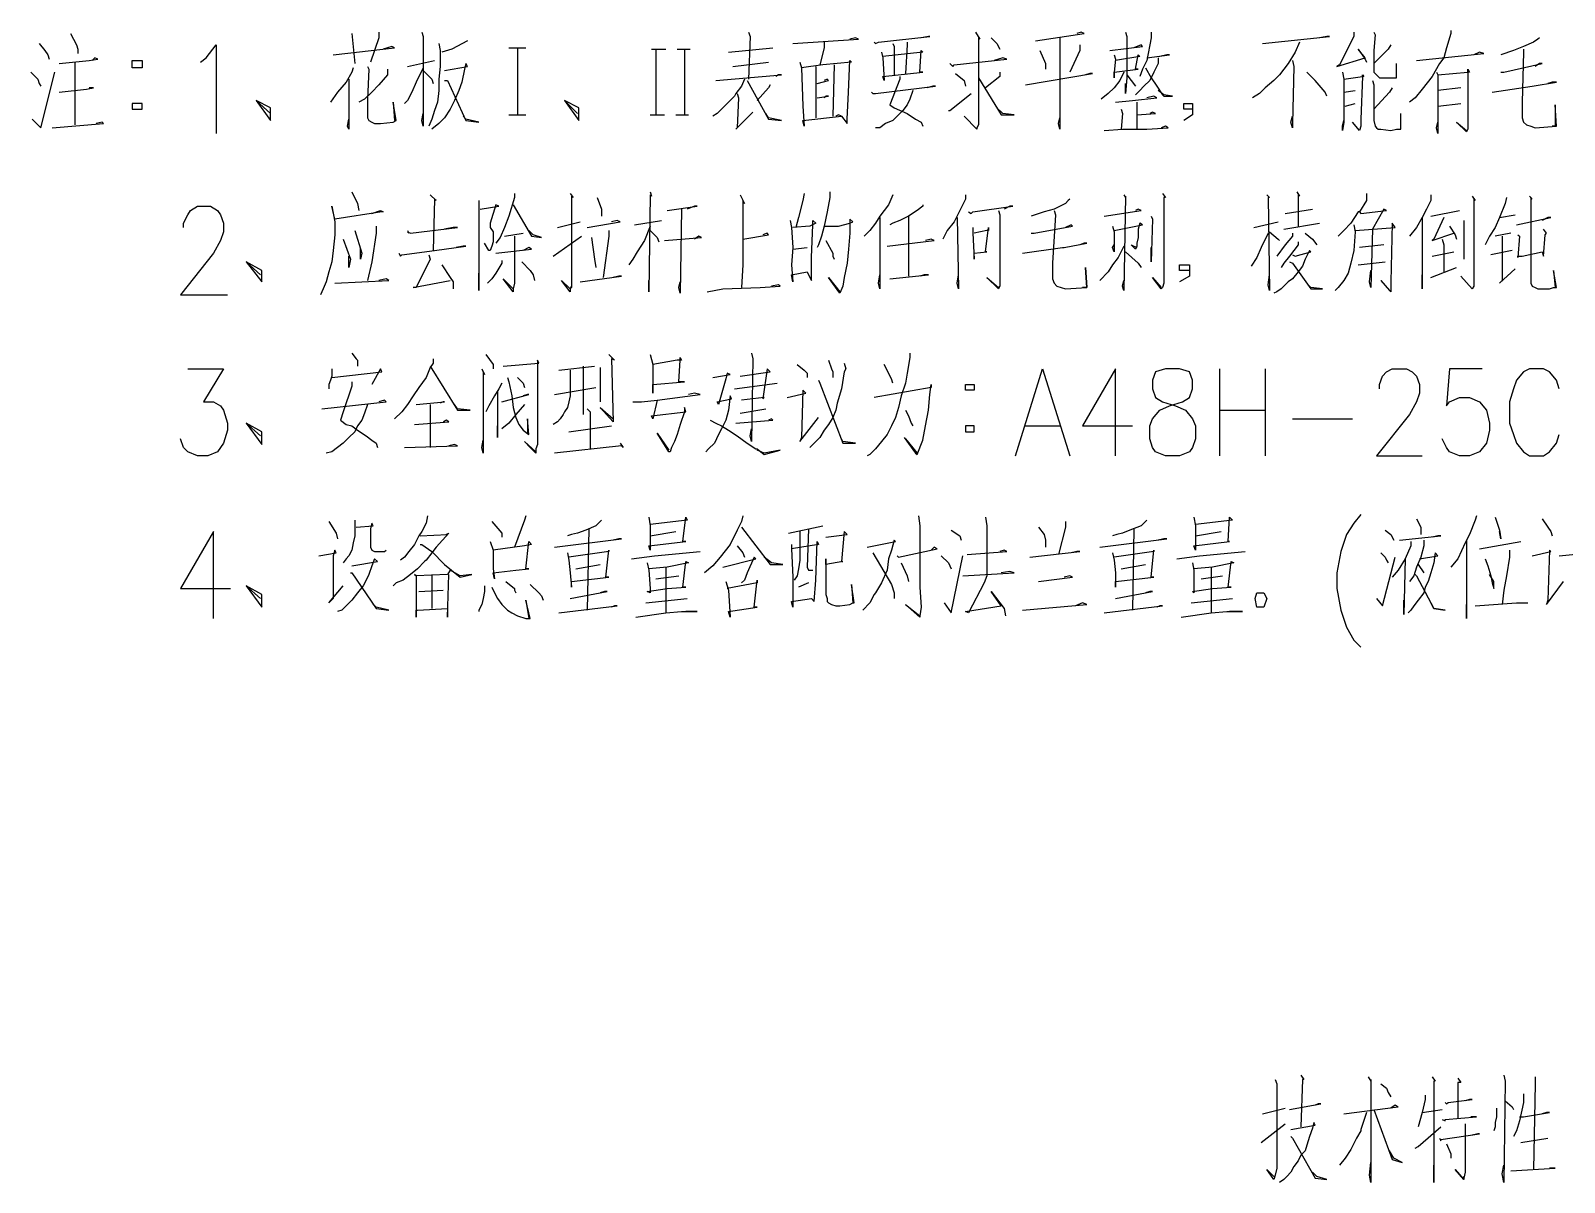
# Model space of a CAD drawing. Header units: millimetres. Extents: x -830 to 4759, y -3917 to 4295.
# Drawn here: x 2997 to 3697, y 2122 to 2647 of the extents above; entities that cross this region are included whole.
import ezdxf

# ---------------------------------------------------------------- set-up
doc = ezdxf.new("R2010")
doc.units = ezdxf.units.MM
doc.layers.add('1', color=7, linetype='Continuous')

msp = doc.modelspace()

# ---------------------------------------------------------------- linework, layer by layer
at = {"layer": '1', "color": 0, "lineweight": 25}
for points in [[(3155.87, 2646.82), (3155.87, 2644.22), (3151.96, 2633.14)], [(3175.42, 2646.82), (3176.07, 2644.87), (3176.07, 2603.82), (3175.42, 2606.43), (3176.07, 2609.68)], [(3324.63, 2646.82), (3325.28, 2644.87), (3324.63, 2625.32)], [(3428.24, 2646.82), (3430.19, 2643.57), (3429.54, 2644.22), (3429.54, 2609.68), (3429.54, 2607.08), (3429.54, 2604.47), (3428.89, 2603.17), (3428.89, 2602.52), (3423.02, 2608.38)], [(3455.6, 2642.91), (3477.76, 2646.17), (3476.45, 2646.82), (3474.5, 2646.17)], [(3496.65, 2646.82), (3497.31, 2644.87), (3497.31, 2625.97), (3496.65, 2618.81), (3496.65, 2620.76), (3496.65, 2623.37)], [(3508.38, 2646.82), (3508.38, 2644.22), (3506.43, 2633.79), (3504.47, 2629.88), (3503.17, 2626.62)], [(3600.91, 2646.82), (3600.91, 2644.87), (3594.39, 2631.84), (3593.09, 2631.19), (3606.12, 2635.1), (3602.86, 2639.01), (3606.12, 2634.44), (3606.77, 2633.14)], [(3610.03, 2646.82), (3610.68, 2645.52), (3610.03, 2638.35), (3610.03, 2631.84), (3610.03, 2628.58), (3611.34, 2627.28), (3612.64, 2625.97), (3615.25, 2625.97), (3620.46, 2625.97), (3620.46, 2632.49)], [(3645.22, 2647.48), (3645.22, 2646.17), (3643.26, 2639.66), (3641.96, 2635.1), (3640.01, 2632.49), (3636.75, 2626.62), (3632.19, 2620.76), (3628.93, 2616.85), (3626.32, 2614.9)], [(3000.79, 2641.61), (3003.39, 2638.35), (3004.7, 2636.4), (3005.35, 2634.44)], [(3015.12, 2646.17), (3016.42, 2643.57), (3017.73, 2640.96), (3018.38, 2639.01), (3018.38, 2637.05)], [(3074.42, 2633.14), (3077.02, 2635.1), (3081.58, 2640.96), (3081.58, 2600.56)], [(3135.02, 2636.4), (3163.03, 2639.66), (3161.73, 2640.31), (3157.82, 2639.01)], [(3143.49, 2646.17), (3144.79, 2632.49)], [(3183.23, 2641.61), (3183.89, 2638.35), (3183.89, 2631.19), (3183.23, 2625.32), (3183.23, 2620.11), (3182.58, 2614.9), (3181.28, 2610.99), (3179.98, 2607.08), (3178.67, 2603.82)], [(3196.27, 2642.91), (3189.1, 2639.01), (3184.54, 2637.7)], [(3215.16, 2639.66), (3222.98, 2639.66)], [(3219.07, 2639.66), (3219.07, 2609.03)], [(3315.51, 2637.7), (3335.71, 2639.66)], [(3344.83, 2641.61), (3374.8, 2643.57), (3373.5, 2644.22), (3370.9, 2643.57)], [(3359.17, 2642.26), (3359.17, 2639.66), (3357.21, 2631.84)], [(3381.97, 2642.26), (3382.62, 2641.61), (3383.93, 2642.26), (3407.38, 2644.87), (3406.73, 2644.87), (3403.48, 2644.22)], [(3390.44, 2641.61), (3391.09, 2640.31), (3391.09, 2627.28)], [(3396.96, 2642.26), (3396.96, 2640.96), (3396.31, 2627.93)], [(3435.4, 2644.22), (3438.01, 2641.61), (3439.31, 2639.01)], [(3466.68, 2644.22), (3466.68, 2608.38), (3466.68, 2602.52), (3466.03, 2605.12), (3466.68, 2607.73)], [(3475.8, 2640.96), (3475.8, 2638.35), (3471.24, 2628.58)], [(3489.49, 2638.35), (3504.47, 2640.31), (3503.82, 2640.96), (3500.56, 2639.66)], [(3576.15, 2642.26), (3574.19, 2637.7), (3570.94, 2632.49), (3567.03, 2627.28), (3564.42, 2624.67), (3560.51, 2621.41), (3557.9, 2618.81), (3554.65, 2616.85)], [(3559.21, 2641.61), (3589.83, 2644.87), (3588.53, 2644.87), (3585.27, 2644.22)], [(3617.85, 2640.96), (3616.55, 2639.01), (3610.03, 2632.49)], [(3685.62, 2644.22), (3684.97, 2643.57), (3683.01, 2642.26), (3678.45, 2640.31), (3673.89, 2638.35), (3668.02, 2636.4)], [(3009.91, 2632.49), (3023.59, 2633.79), (3027.5, 2634.44), (3026.2, 2635.1), (3024.9, 2633.79)], [(3017.08, 2633.14), (3017.08, 2604.47)], [(3047.7, 2633.79), (3047.7, 2630.53), (3043.14, 2630.53), (3043.14, 2633.79), (3047.7, 2633.79)], [(3168.9, 2631.19), (3181.28, 2633.79)], [(3280.32, 2639.01), (3286.84, 2639.01)], [(3282.28, 2639.01), (3282.28, 2609.03)], [(3292.05, 2639.01), (3297.92, 2639.01)], [(3295.31, 2639.01), (3295.31, 2609.03)], [(3317.46, 2631.19), (3333.75, 2633.14)], [(3348.09, 2633.14), (3348.74, 2630.53), (3349.39, 2612.94), (3350.04, 2603.82), (3349.39, 2606.43), (3366.99, 2608.38), (3365.68, 2609.03), (3364.38, 2608.38)], [(3366.99, 2608.38), (3369.59, 2605.12), (3369.59, 2607.08), (3370.24, 2619.46), (3370.9, 2633.79), (3371.55, 2633.14), (3358.51, 2631.84), (3348.74, 2630.53)], [(3385.23, 2637.7), (3385.88, 2635.1), (3386.53, 2624.67), (3385.88, 2626.62), (3404.13, 2628.58), (3402.82, 2628.58), (3403.48, 2638.35), (3404.13, 2637.7), (3385.88, 2635.75)], [(3416.51, 2632.49), (3417.81, 2631.19), (3418.46, 2631.84), (3442.57, 2634.44), (3440.62, 2635.1), (3436.71, 2633.79)], [(3457.56, 2638.35), (3460.16, 2632.49), (3460.16, 2629.88)], [(3491.44, 2636.4), (3492.09, 2634.44), (3491.44, 2628.58), (3491.44, 2625.97), (3491.44, 2628.58), (3502.52, 2629.88), (3501.22, 2629.88), (3502.52, 2636.4), (3503.17, 2635.75), (3492.09, 2633.79)], [(3511.64, 2635.1), (3511.64, 2632.49), (3509.69, 2628.58), (3507.73, 2624.67), (3505.12, 2622.06), (3503.17, 2620.11), (3501.22, 2618.15)], [(3506.43, 2635.1), (3516.85, 2636.4), (3515.55, 2636.4), (3512.29, 2635.75)], [(3572.89, 2633.79), (3573.54, 2631.19), (3572.89, 2605.12), (3572.89, 2603.17), (3572.24, 2605.77), (3572.89, 2608.38)], [(3629.58, 2633.79), (3660.21, 2637.05), (3658.25, 2637.7)], [(3658.25, 2637.7), (3655.64, 2636.4)], [(3678.45, 2639.01), (3678.45, 2637.7), (3677.8, 2614.9), (3677.8, 2610.99), (3677.8, 2607.73), (3678.45, 2605.77), (3679.75, 2604.47), (3681.71, 2603.82), (3683.66, 2603.17), (3693.44, 2603.82), (3692.79, 2613.59), (3692.79, 2603.82), (3691.48, 2603.82)], [(2996.88, 2628.58), (2998.18, 2627.28), (3000.13, 2625.32), (3000.79, 2623.37), (3001.44, 2622.06)], [(2997.53, 2607.08), (3001.44, 2603.17), (3007.95, 2628.58)], [(3144.14, 2630.53), (3143.49, 2628.58), (3140.88, 2624.02), (3136.97, 2619.46), (3133.71, 2614.9)], [(3159.78, 2629.88), (3159.78, 2627.28), (3155.87, 2622.72), (3152.61, 2619.46), (3149.35, 2616.2), (3146.74, 2614.9)], [(3150.65, 2631.19), (3151.31, 2629.88), (3150.65, 2616.2), (3150.65, 2610.99), (3150.65, 2607.73), (3151.31, 2606.43), (3152.61, 2605.77), (3153.91, 2605.12), (3156.52, 2605.12), (3162.38, 2605.77), (3163.69, 2606.43), (3162.38, 2614.9), (3163.03, 2606.43)], [(3176.07, 2630.53), (3172.81, 2624.02), (3170.85, 2619.46), (3168.9, 2615.55), (3167.6, 2614.24)], [(3176.07, 2629.23), (3179.98, 2625.32), (3180.63, 2623.37)], [(3185.84, 2629.23), (3196.27, 2631.19), (3195.61, 2632.49), (3194.96, 2629.88), (3193.66, 2624.02), (3192.36, 2620.11), (3190.4, 2615.55), (3188.45, 2611.64), (3185.84, 2607.73), (3183.23, 2605.12), (3179.98, 2602.52)], [(3309.64, 2624.67), (3339.62, 2627.28), (3338.32, 2627.28), (3337.01, 2626.62)], [(3355.26, 2631.19), (3355.26, 2607.73)], [(3363.73, 2631.84), (3363.08, 2608.38)], [(3393.7, 2626.62), (3393.7, 2625.32), (3389.14, 2613.59), (3391.09, 2612.29), (3396.96, 2609.68), (3400.87, 2607.08), (3403.48, 2605.77), (3404.13, 2603.82)], [(3419.11, 2627.93), (3423.02, 2624.67), (3423.67, 2622.06)], [(3429.54, 2625.97), (3439.96, 2609.03), (3445.83, 2609.03), (3440.62, 2609.68), (3438.01, 2612.29)], [(3439.31, 2628.58), (3439.31, 2626.62), (3432.8, 2621.41)], [(3451.04, 2622.72), (3481.67, 2627.93), (3480.36, 2627.93), (3478.41, 2627.28)], [(3496, 2628.58), (3494.05, 2624.67), (3491.44, 2621.41), (3488.83, 2618.81), (3485.58, 2616.2)], [(3497.31, 2627.28), (3501.22, 2622.06)], [(3505.78, 2630.53), (3508.38, 2625.97), (3510.99, 2622.06), (3513.6, 2618.15), (3514.25, 2617.5), (3518.16, 2617.5), (3514.25, 2618.15), (3511.64, 2620.11)], [(3588.53, 2617.5), (3587.88, 2619.46), (3583.32, 2624.67), (3579.41, 2628.58)], [(3595.7, 2628.58), (3596.35, 2625.32), (3596.35, 2605.77), (3595.7, 2601.86), (3595.7, 2603.82), (3596.35, 2606.43)], [(3596.35, 2625.32), (3604.82, 2626.62), (3604.82, 2627.28), (3605.47, 2626.62), (3604.82, 2626.62), (3604.17, 2607.08), (3604.17, 2603.82), (3603.52, 2601.86), (3600.26, 2605.77)], [(3638.7, 2628.58), (3639.35, 2627.28), (3639.35, 2603.17), (3639.35, 2600.56), (3638.7, 2603.17), (3639.35, 2605.77)], [(3639.35, 2627.28), (3653.04, 2628.58), (3653.04, 2629.88), (3653.69, 2628.58), (3653.04, 2628.58), (3653.04, 2602.52), (3652.39, 2601.21), (3647.83, 2605.77), (3652.39, 2601.86)], [(3668.02, 2628.58), (3669.33, 2628.58), (3686.92, 2632.49), (3685.62, 2632.49), (3683.66, 2631.19)], [(3009.91, 2619.46), (3022.29, 2620.76), (3025.55, 2621.41), (3024.9, 2621.41), (3023.59, 2621.41)], [(3142.18, 2625.32), (3142.18, 2607.08), (3142.18, 2602.52), (3141.53, 2603.82), (3142.18, 2607.08)], [(3185.84, 2624.67), (3187.14, 2624.67), (3195.61, 2606.43), (3201.48, 2605.77), (3195.61, 2607.08), (3194.31, 2608.38)], [(3322.68, 2625.32), (3321.37, 2622.06), (3318.77, 2618.81), (3318.12, 2617.5), (3316.81, 2616.2), (3314.86, 2614.24), (3312.25, 2611.64), (3310.3, 2609.68), (3308.34, 2608.38)], [(3319.42, 2618.81), (3320.07, 2616.85), (3319.42, 2603.17), (3318.77, 2602.52), (3326.59, 2610.33)], [(3323.98, 2624.67), (3333.75, 2607.08), (3339.62, 2606.43), (3333.75, 2607.73), (3332.45, 2609.68)], [(3334.41, 2622.72), (3333.75, 2621.41), (3328.54, 2615.55)], [(3355.91, 2623.37), (3361.12, 2624.67), (3360.47, 2625.32), (3359.17, 2624.67)], [(3380.67, 2619.46), (3381.32, 2618.81), (3382.62, 2618.81), (3409.99, 2622.06), (3408.69, 2622.06), (3406.08, 2621.41)], [(3399.57, 2620.11), (3398.26, 2616.2), (3396.96, 2613.59), (3395, 2610.99), (3393.05, 2609.03), (3390.44, 2606.43), (3387.19, 2605.12), (3384.58, 2603.17), (3382.62, 2603.17)], [(3415.86, 2610.99), (3416.51, 2610.99), (3426.28, 2618.81)], [(3596.35, 2619.46), (3601.56, 2620.11)], [(3609.38, 2624.67), (3610.03, 2622.72), (3610.03, 2611.64), (3610.03, 2606.43), (3610.68, 2603.82), (3611.34, 2603.17), (3611.99, 2602.52), (3613.29, 2602.52), (3617.85, 2601.86), (3620.46, 2602.52), (3622.41, 2602.52), (3622.41, 2609.68)], [(3618.5, 2621.41), (3617.2, 2619.46), (3610.03, 2611.64)], [(3649.78, 2621.41), (3639.35, 2620.11)], [(3664.12, 2619.46), (3682.36, 2622.06), (3693.44, 2624.02), (3691.48, 2624.02), (3689.53, 2623.37)], [(3043.14, 2614.24), (3043.14, 2611.64), (3047.7, 2611.64), (3047.7, 2614.24), (3043.14, 2614.24)], [(3106.35, 2609.68), (3099.83, 2615.55), (3106.35, 2606.43), (3106.35, 2612.29), (3099.83, 2615.55)], [(3246.44, 2609.68), (3240.58, 2615.55), (3247.09, 2606.43), (3247.09, 2612.29), (3240.58, 2615.55)], [(3355.91, 2616.85), (3361.12, 2617.5), (3359.82, 2617.5), (3359.17, 2616.85)], [(3492.09, 2614.9), (3499.91, 2615.55), (3510.99, 2616.85), (3509.69, 2617.5), (3506.43, 2616.85)], [(3494.7, 2611.64), (3495.35, 2609.68), (3494.7, 2602.52)], [(3501.87, 2614.9), (3501.87, 2602.52)], [(3527.28, 2611.64), (3523.37, 2611.64), (3523.37, 2614.24), (3527.28, 2614.24), (3527.28, 2609.03), (3523.37, 2606.43)], [(3597, 2612.94), (3601.56, 2614.24)], [(3639.35, 2612.94), (3649.78, 2614.24)], [(3006.65, 2603.17), (3030.11, 2605.12), (3029.46, 2605.77), (3026.85, 2605.12)], [(3215.16, 2609.03), (3222.98, 2609.03)], [(3279.67, 2609.03), (3286.19, 2609.03)], [(3291.4, 2609.03), (3297.26, 2609.03)], [(3501.87, 2609.03), (3510.34, 2609.68), (3509.03, 2610.33), (3507.73, 2609.68)], [(3486.88, 2601.86), (3495.35, 2602.52), (3506.43, 2602.52), (3516.2, 2603.17), (3514.9, 2603.82), (3512.94, 2603.17)], [(3143.49, 2573.85), (3146.09, 2568.63), (3146.74, 2565.37)], [(3179.32, 2572.54), (3181.93, 2569.94), (3181.28, 2570.59), (3180.63, 2547.13)], [(3201.48, 2569.94), (3201.48, 2566.03), (3201.48, 2528.88), (3201.48, 2532.14), (3201.48, 2536.7)], [(3217.77, 2573.19), (3217.77, 2571.24), (3215.16, 2562.77), (3213.21, 2557.56), (3211.25, 2552.99), (3209.3, 2550.39)], [(3243.18, 2573.19), (3244.48, 2571.24), (3243.83, 2571.89), (3243.83, 2536.05), (3243.83, 2532.79), (3243.83, 2530.19), (3243.18, 2529.54), (3243.18, 2528.23), (3239.27, 2533.45), (3243.18, 2529.54), (3243.83, 2530.84)], [(3255.56, 2571.24), (3257.52, 2566.03), (3257.52, 2562.77)], [(3279.67, 2573.85), (3280.32, 2571.89), (3279.67, 2572.54), (3279.02, 2528.23), (3279.02, 2530.19), (3279.02, 2533.45)], [(3320.72, 2572.54), (3322.68, 2568.63), (3322.03, 2569.94), (3322.03, 2562.12), (3322.03, 2540.61), (3321.37, 2530.19)], [(3350.04, 2573.19), (3349.39, 2569.94), (3347.44, 2562.12), (3346.13, 2557.56)], [(3361.77, 2573.85), (3361.77, 2571.24), (3360.47, 2564.72), (3359.17, 2558.21), (3357.86, 2553.65), (3356.56, 2549.74), (3355.91, 2548.43)], [(3390.44, 2572.54), (3389.14, 2569.28), (3388.49, 2567.98), (3384.58, 2562.77), (3382.62, 2559.51), (3380.02, 2556.25), (3377.41, 2553.65)], [(3423.67, 2572.54), (3423.67, 2570.59), (3421.07, 2565.37), (3418.46, 2560.16), (3415.2, 2556.25), (3413.25, 2552.34)], [(3471.24, 2570.59), (3470.59, 2569.94), (3469.29, 2568.63), (3464.07, 2566.03), (3459.51, 2564.72), (3453.65, 2562.77)], [(3496, 2572.54), (3496.65, 2571.24), (3496.65, 2571.89), (3496, 2528.88), (3495.35, 2530.84), (3496, 2533.45)], [(3513.6, 2573.19), (3514.9, 2571.24), (3514.25, 2571.24), (3514.25, 2532.14), (3513.6, 2530.19), (3512.94, 2529.54), (3509.03, 2534.75), (3512.94, 2530.19)], [(3561.16, 2572.54), (3562.47, 2571.24), (3561.81, 2571.24), (3562.47, 2528.88), (3561.81, 2531.49), (3562.47, 2536.05)], [(3574.85, 2573.85), (3576.15, 2571.89), (3575.5, 2572.54), (3575.5, 2558.21)], [(3606.77, 2573.19), (3606.77, 2569.94), (3603.52, 2564.72), (3602.86, 2564.72), (3599.61, 2559.51), (3596.35, 2556.25), (3593.74, 2553.65)], [(3636.1, 2572.54), (3636.1, 2569.94), (3634.14, 2566.03), (3632.19, 2562.12), (3629.58, 2557.56), (3626.32, 2553.65)], [(3654.99, 2571.89), (3656.3, 2569.94), (3655.64, 2570.59), (3655.64, 2534.75), (3655.64, 2530.84), (3654.99, 2529.54), (3649.78, 2535.4)], [(3670.63, 2571.24), (3669.98, 2568.63), (3667.37, 2562.12), (3665.42, 2557.56), (3662.81, 2553.65), (3660.86, 2549.74)], [(3681.06, 2571.89), (3682.36, 2570.59), (3681.71, 2571.24), (3681.71, 2536.05), (3681.71, 2534.1), (3681.71, 2532.14), (3682.36, 2530.84), (3683.66, 2530.19), (3684.97, 2529.54), (3690.18, 2529.54), (3692.13, 2530.19), (3693.44, 2530.19), (3692.13, 2538.01), (3692.79, 2530.19)], [(3066.6, 2557.56), (3066.6, 2559.51), (3068.55, 2563.42), (3069.86, 2565.37), (3073.11, 2567.33), (3078.98, 2567.33), (3082.24, 2565.37), (3083.54, 2563.42), (3084.84, 2559.51), (3084.84, 2555.6), (3083.54, 2551.69), (3080.28, 2545.83), (3065.29, 2526.93), (3086.8, 2526.93)], [(3152.61, 2564.07), (3156.52, 2565.37), (3157.82, 2564.72), (3157.17, 2564.72), (3135.67, 2561.46), (3134.36, 2567.33), (3135.67, 2560.16), (3135.67, 2554.3), (3135.02, 2547.13), (3134.36, 2541.92), (3133.06, 2537.36), (3131.76, 2532.79), (3130.45, 2529.54), (3129.15, 2526.93)], [(3202.13, 2566.03), (3210.6, 2567.33), (3209.3, 2567.98), (3206.69, 2559.51), (3206.69, 2558.21), (3206.69, 2557.56), (3208, 2555.6), (3208, 2553.65), (3208, 2551.04), (3207.34, 2549.08), (3206.69, 2547.13), (3206.04, 2547.13), (3204.09, 2550.39)], [(3217.12, 2567.98), (3225.59, 2553.65), (3230.15, 2552.99), (3226.24, 2554.3), (3224.29, 2556.25)], [(3287.49, 2565.37), (3301.17, 2567.33), (3299.87, 2567.33), (3296.61, 2566.03)], [(3294.01, 2566.03), (3293.35, 2527.58), (3292.7, 2530.19), (3293.35, 2532.79)], [(3404.13, 2567.98), (3404.13, 2567.33), (3401.52, 2565.37), (3397.61, 2562.77), (3393.7, 2560.81), (3390.44, 2559.51), (3389.14, 2558.86)], [(3397.61, 2562.77), (3397.61, 2535.4)], [(3424.98, 2564.72), (3426.28, 2564.07), (3426.93, 2564.72), (3445.18, 2567.33), (3443.87, 2567.33), (3441.27, 2566.03)], [(3438.66, 2565.37), (3439.31, 2563.42), (3439.31, 2543.87), (3439.31, 2538.01), (3439.31, 2533.45), (3439.31, 2530.84), (3438.66, 2529.54), (3433.45, 2534.75), (3438.66, 2530.19), (3439.31, 2530.84)], [(3464.07, 2565.37), (3464.73, 2563.42), (3463.42, 2541.27), (3463.42, 2537.36), (3463.42, 2534.1), (3464.07, 2532.14), (3465.38, 2530.84), (3467.33, 2530.19), (3469.29, 2529.54), (3479.06, 2530.19), (3478.41, 2539.31), (3479.06, 2530.19), (3477.11, 2530.19)], [(3486.88, 2562.77), (3503.82, 2565.37), (3502.52, 2566.03), (3501.22, 2565.37)], [(3508.38, 2562.77), (3509.03, 2561.46), (3508.38, 2541.92), (3508.38, 2544.52), (3508.38, 2548.43)], [(3569.63, 2564.07), (3582.01, 2566.03)], [(3603.52, 2564.72), (3604.17, 2564.07), (3615.9, 2565.37), (3614.59, 2566.03), (3609.38, 2556.9), (3608.73, 2530.19), (3608.08, 2532.79), (3608.73, 2538.01)], [(3636.1, 2562.77), (3649.13, 2565.37)], [(3667.37, 2562.12), (3674.54, 2563.42)], [(3144.79, 2556.25), (3148.05, 2545.83), (3147.4, 2543.22), (3147.4, 2548.43)], [(3154.56, 2558.21), (3154.56, 2554.95), (3152.61, 2541.92), (3150.65, 2533.45)], [(3168.9, 2556.25), (3169.55, 2554.95), (3168.9, 2555.6), (3170.2, 2554.95), (3191.71, 2557.56), (3189.75, 2557.56), (3185.84, 2556.9)], [(3237.32, 2557.56), (3247.74, 2560.16)], [(3251, 2557.56), (3265.99, 2560.16), (3264.68, 2560.81), (3262.08, 2560.16)], [(3260.77, 2556.25), (3260.77, 2553.65), (3258.17, 2534.75)], [(3279.67, 2558.21), (3277.06, 2551.69), (3273.81, 2546.48), (3271.85, 2543.22), (3269.9, 2540.61)], [(3272.5, 2558.86), (3284.88, 2560.81)], [(3279.67, 2556.25), (3282.93, 2552.99), (3283.58, 2551.04)], [(3343.53, 2560.81), (3344.18, 2557.56), (3344.83, 2548.43), (3344.18, 2540.61), (3344.83, 2532.79), (3344.18, 2536.05), (3351.35, 2537.36), (3352.65, 2534.75), (3353.3, 2533.45), (3353.3, 2543.87), (3353.95, 2558.86), (3353.95, 2560.81), (3355.26, 2559.51), (3352.65, 2558.21), (3344.83, 2557.56)], [(3359.17, 2558.21), (3365.68, 2558.21), (3370.9, 2559.51), (3372.2, 2560.16), (3370.9, 2561.46), (3370.9, 2554.95), (3370.24, 2547.78), (3369.59, 2541.27), (3368.29, 2534.75), (3367.64, 2530.84), (3366.33, 2527.58), (3361.12, 2534.75), (3366.33, 2528.23)], [(3384.58, 2562.12), (3384.58, 2529.54), (3383.93, 2532.14), (3384.58, 2536.05)], [(3419.77, 2562.12), (3420.42, 2529.54), (3419.77, 2532.14), (3420.42, 2536.05)], [(3426.93, 2557.56), (3426.93, 2554.95), (3427.58, 2543.22), (3427.58, 2545.83), (3433.45, 2546.48), (3432.8, 2546.48), (3434.1, 2557.56), (3434.1, 2556.25), (3433.45, 2556.25), (3427.58, 2554.95)], [(3453.65, 2554.95), (3454.95, 2554.95), (3472.54, 2558.21), (3471.89, 2558.86), (3469.29, 2557.56)], [(3490.79, 2558.21), (3491.44, 2555.6), (3491.44, 2546.48), (3490.79, 2548.43), (3491.44, 2549.74)], [(3491.44, 2556.25), (3504.47, 2558.86), (3503.17, 2559.51), (3502.52, 2556.9), (3502.52, 2552.99), (3501.87, 2550.39), (3501.87, 2549.08), (3501.22, 2547.78), (3499.26, 2549.74), (3501.87, 2548.43)], [(3555.3, 2557.56), (3566.38, 2560.16)], [(3562.47, 2555.6), (3566.38, 2552.34), (3567.03, 2551.69)], [(3568.98, 2556.9), (3585.27, 2559.51)], [(3600.91, 2558.86), (3601.56, 2555.6), (3600.91, 2547.13), (3599.61, 2541.27), (3598.3, 2536.7), (3596.35, 2533.45), (3593.74, 2530.19), (3592.44, 2528.88)], [(3601.56, 2556.25), (3619.81, 2557.56), (3618.5, 2559.51), (3617.85, 2532.79), (3617.85, 2530.19), (3617.85, 2528.23), (3613.29, 2533.45), (3617.2, 2528.88)], [(3632.19, 2562.12), (3632.19, 2529.54), (3632.19, 2532.14), (3632.19, 2536.05)], [(3641.96, 2562.12), (3637.4, 2552.34), (3636.75, 2551.69), (3646.52, 2554.95)], [(3644.57, 2558.21), (3647.17, 2554.3), (3647.83, 2552.34)], [(3651.08, 2560.81), (3651.08, 2543.22)], [(3675.19, 2558.86), (3690.83, 2562.12), (3689.53, 2562.12), (3686.92, 2560.81)], [(3675.84, 2554.3), (3676.5, 2553.65), (3675.84, 2543.87), (3675.84, 2544.52), (3677.8, 2544.52), (3686.92, 2546.48), (3687.57, 2544.52), (3688.22, 2554.3), (3688.88, 2554.95), (3687.57, 2556.9)], [(3139.58, 2552.34), (3142.84, 2543.22), (3142.18, 2539.31), (3142.18, 2544.52)], [(3164.99, 2545.83), (3165.64, 2544.52), (3166.29, 2545.17), (3181.28, 2547.13), (3195.61, 2549.08), (3194.31, 2549.08), (3191.05, 2548.43)], [(3217.77, 2553.65), (3217.77, 2532.14), (3217.12, 2529.54), (3217.12, 2528.23), (3212.56, 2534.1), (3217.12, 2529.54)], [(3213.21, 2553.65), (3221.68, 2554.95)], [(3235.36, 2544.52), (3248.39, 2553.65)], [(3252.96, 2552.99), (3254.26, 2543.22), (3254.91, 2539.31)], [(3286.19, 2551.69), (3303.13, 2552.99), (3301.83, 2553.65), (3299.87, 2552.34)], [(3322.03, 2552.34), (3333.75, 2554.3), (3333.1, 2554.95), (3331.15, 2554.3)], [(3359.82, 2551.69), (3363.08, 2545.83), (3363.08, 2544.52), (3363.73, 2543.22)], [(3387.84, 2549.08), (3409.34, 2551.69), (3408.04, 2552.34), (3405.43, 2551.69)], [(3449.74, 2545.83), (3467.98, 2548.43), (3468.64, 2548.43), (3479.06, 2550.39), (3477.76, 2550.39), (3475.8, 2549.74)], [(3496, 2549.08), (3493.4, 2543.87), (3490.79, 2540.61), (3488.83, 2537.36), (3484.93, 2533.45)], [(3561.81, 2554.95), (3558.56, 2548.43), (3556.6, 2543.87), (3553.99, 2539.96)], [(3572.89, 2554.95), (3572.89, 2553.65), (3569.63, 2549.74), (3565.72, 2544.52)], [(3575.5, 2551.04), (3575.5, 2549.74), (3571.59, 2544.52), (3568.98, 2541.27), (3567.68, 2539.31)], [(3578.76, 2554.95), (3582.01, 2552.34), (3583.97, 2549.74)], [(3614.59, 2549.74), (3603.52, 2548.43)], [(3641.31, 2552.34), (3641.96, 2549.74), (3641.96, 2537.36)], [(3672.59, 2554.95), (3665.42, 2553.65)], [(3668.68, 2553.65), (3668.68, 2533.45), (3667.37, 2532.14), (3674.54, 2538.66)], [(3101.78, 2536.05), (3095.27, 2541.92), (3102.44, 2532.79), (3102.44, 2538.01), (3095.27, 2541.92)], [(3178.67, 2545.17), (3179.32, 2543.22), (3172.81, 2530.19), (3171.51, 2530.19), (3188.45, 2533.45)], [(3211.9, 2542.57), (3211.9, 2541.27), (3209.3, 2536.7), (3207.34, 2534.1), (3205.39, 2532.14)], [(3209.3, 2545.83), (3225.59, 2547.78), (3224.29, 2548.43), (3221.68, 2547.13)], [(3221.03, 2541.92), (3224.94, 2538.01), (3226.24, 2536.05), (3226.89, 2533.45)], [(3344.83, 2547.78), (3351.35, 2548.43)], [(3496.65, 2546.48), (3502.52, 2541.27), (3503.82, 2539.31)], [(3572.89, 2545.17), (3574.19, 2544.52), (3581.36, 2546.48), (3580.71, 2547.13), (3578.76, 2543.22), (3577.45, 2539.96), (3575.5, 2537.36), (3572.89, 2534.1), (3570.94, 2532.79), (3568.98, 2530.84), (3567.68, 2529.54), (3565.72, 2528.23), (3564.42, 2527.58)], [(3571.59, 2541.92), (3572.89, 2541.27), (3581.36, 2529.54), (3582.01, 2529.54), (3586.57, 2529.54), (3581.36, 2530.19), (3580.71, 2530.84)], [(3602.86, 2540.61), (3615.25, 2541.92)], [(3636.75, 2544.52), (3646.52, 2546.48)], [(3673.24, 2547.13), (3663.46, 2545.17)], [(3184.54, 2540.61), (3188.45, 2534.75), (3189.75, 2532.79), (3189.75, 2530.84), (3189.75, 2529.54)], [(3247.74, 2532.79), (3266.64, 2535.4), (3265.34, 2535.4), (3262.73, 2534.75)], [(3389.14, 2534.1), (3406.73, 2536.05), (3404.78, 2536.05), (3402.82, 2535.4)], [(3525.98, 2538.01), (3521.41, 2538.01), (3521.41, 2540.61), (3525.98, 2540.61), (3525.98, 2535.4), (3521.41, 2532.79)], [(3636.1, 2534.75), (3647.83, 2539.31)], [(3135.67, 2532.14), (3160.43, 2533.45), (3159.13, 2534.1), (3155.87, 2533.45)], [(3305.74, 2528.23), (3312.9, 2529.54), (3329.84, 2530.19), (3338.97, 2530.84), (3338.32, 2531.49), (3335.06, 2530.84)], [(3143.49, 2500.21), (3145.44, 2497.61), (3146.09, 2496.96), (3146.09, 2495.65), (3146.09, 2494.35)], [(3204.74, 2499.56), (3208, 2495), (3208, 2493.05)], [(3260.77, 2499.56), (3263.38, 2496.96), (3262.08, 2497.61), (3262.73, 2468.94), (3256.87, 2475.45), (3262.73, 2470.24)], [(3279.67, 2499.56), (3280.97, 2495), (3280.97, 2481.97), (3280.97, 2485.88), (3295.31, 2487.18), (3292.7, 2487.18), (3293.35, 2496.96), (3293.35, 2498.26), (3294.01, 2496.96), (3292.05, 2496.96), (3280.97, 2495)], [(3325.93, 2500.21), (3326.59, 2497.61), (3325.93, 2459.82), (3325.28, 2462.42), (3325.93, 2465.68)], [(3398.26, 2500.21), (3398.26, 2498.26), (3396.96, 2491.09), (3396.31, 2486.53), (3394.35, 2480.67), (3393.05, 2475.45), (3391.75, 2470.89), (3389.79, 2466.98), (3387.84, 2463.07), (3385.23, 2459.82), (3382.62, 2456.56), (3380.02, 2453.95), (3378.71, 2453.3)], [(3068.55, 2493.05), (3084.84, 2493.05), (3075.72, 2478.06), (3080.28, 2478.06), (3083.54, 2476.11), (3084.84, 2474.15), (3086.8, 2468.29), (3086.8, 2465.03), (3084.84, 2459.16), (3082.24, 2455.25), (3077.68, 2453.3), (3073.11, 2453.3), (3068.55, 2455.25), (3066.6, 2457.21), (3065.29, 2461.12)], [(3134.36, 2493.05), (3134.36, 2489.79), (3133.71, 2487.83), (3133.06, 2485.88), (3133.06, 2483.92)], [(3134.36, 2489.14), (3157.17, 2491.74), (3156.52, 2493.05), (3152.61, 2485.88)], [(3180.63, 2497.61), (3180.63, 2495.65), (3179.32, 2493.7), (3177.37, 2489.14), (3174.11, 2484.58), (3171.51, 2480.67), (3168.9, 2476.76), (3166.29, 2473.5), (3163.03, 2470.24)], [(3179.32, 2494.35), (3191.71, 2474.15), (3197.57, 2474.15), (3191.71, 2474.8), (3190.4, 2476.76)], [(3202.78, 2493.05), (3204.09, 2490.44), (3203.43, 2491.74), (3203.43, 2464.38), (3203.43, 2454.6), (3202.78, 2457.21), (3203.43, 2460.47)], [(3212.56, 2494.35), (3228.85, 2495.65), (3228.19, 2496.96), (3228.19, 2494.35), (3228.19, 2466.33), (3228.19, 2458.51), (3227.54, 2456.56), (3227.54, 2454.6), (3224.94, 2457.21), (3222.33, 2459.82), (3227.54, 2455.25)], [(3237.97, 2492.4), (3254.26, 2494.35)], [(3249.05, 2494.35), (3249.05, 2472.2)], [(3256.87, 2493.7), (3256.87, 2478.06)], [(3320.72, 2489.79), (3334.41, 2491.74), (3333.1, 2493.05), (3331.15, 2479.36), (3331.8, 2480.01), (3321.37, 2478.71)], [(3346.79, 2495), (3350.04, 2492.4), (3351.35, 2491.09), (3351.35, 2489.14)], [(3368.29, 2495.65), (3368.94, 2493.05), (3368.29, 2491.74), (3366.99, 2483.92), (3365.03, 2477.41), (3364.38, 2474.15), (3363.08, 2470.89), (3361.12, 2467.63), (3359.17, 2465.03), (3357.21, 2461.77), (3355.26, 2459.82), (3352.65, 2457.21)], [(3361.12, 2496.96), (3362.42, 2493.05), (3363.08, 2491.74), (3363.08, 2489.14)], [(3390.44, 2486.53), (3389.79, 2488.49), (3386.53, 2495)], [(3446.48, 2453.3), (3458.86, 2493.05), (3471.24, 2453.3)], [(3492.09, 2453.3), (3492.09, 2493.05), (3477.11, 2466.98), (3499.91, 2466.98)], [(3514.9, 2493.05), (3510.34, 2491.74), (3509.03, 2487.83), (3509.03, 2483.92), (3510.34, 2480.01), (3513.6, 2478.06), (3519.46, 2476.11), (3524.02, 2474.15), (3527.28, 2470.24), (3528.58, 2466.98), (3528.58, 2461.12), (3527.28, 2457.21), (3525.98, 2455.25), (3521.41, 2453.3), (3514.9, 2453.3), (3510.34, 2455.25), (3509.03, 2457.21), (3507.73, 2461.12), (3507.73, 2466.98), (3509.03, 2470.24), (3512.29, 2474.15), (3516.85, 2476.11), (3522.72, 2478.06), (3525.98, 2480.01), (3527.28, 2483.92), (3527.28, 2487.83), (3525.98, 2491.74), (3521.41, 2493.05), (3514.9, 2493.05)], [(3539.66, 2493.05), (3539.66, 2453.3)], [(3560.51, 2493.05), (3560.51, 2453.3)], [(3612.64, 2483.92), (3612.64, 2485.88), (3613.94, 2489.79), (3615.9, 2491.74), (3618.5, 2493.05), (3625.02, 2493.05), (3627.63, 2491.74), (3629.58, 2489.79), (3630.88, 2485.88), (3630.88, 2481.97), (3629.58, 2478.06), (3626.32, 2472.2), (3611.34, 2453.3), (3632.19, 2453.3)], [(3659.55, 2493.05), (3644.57, 2493.05), (3643.26, 2476.11), (3644.57, 2478.06), (3649.13, 2480.01), (3653.69, 2480.01), (3658.25, 2478.06), (3661.51, 2474.15), (3662.81, 2468.29), (3662.81, 2465.03), (3661.51, 2459.16), (3658.25, 2455.25), (3653.69, 2453.3), (3649.13, 2453.3), (3644.57, 2455.25), (3643.26, 2457.21), (3641.31, 2461.12)], [(3694.74, 2483.92), (3693.44, 2487.83), (3690.18, 2491.74), (3687.57, 2493.05), (3681.06, 2493.05), (3678.45, 2491.74), (3675.19, 2487.83), (3673.89, 2483.92), (3671.93, 2478.06), (3671.93, 2468.29), (3673.89, 2463.07), (3675.19, 2459.16), (3678.45, 2455.25), (3681.06, 2453.3), (3687.57, 2453.3), (3690.18, 2455.25), (3693.44, 2459.16), (3694.74, 2463.07)], [(3143.49, 2487.18), (3143.49, 2485.23), (3139.58, 2473.5), (3138.27, 2469.59), (3140.88, 2467.63), (3143.49, 2466.98), (3146.09, 2465.03), (3150, 2462.42), (3152.61, 2460.47), (3154.56, 2459.16), (3155.22, 2457.21)], [(3211.9, 2486.53), (3210.6, 2483.92), (3208.65, 2480.67), (3206.04, 2476.11), (3204.74, 2473.5)], [(3214.51, 2489.14), (3215.16, 2487.18), (3216.47, 2480.67), (3217.12, 2475.45), (3218.42, 2470.89), (3219.72, 2467.63), (3221.68, 2465.03), (3224.29, 2463.07), (3223.63, 2470.24), (3223.63, 2463.72)], [(3219.07, 2489.14), (3221.68, 2486.53), (3222.33, 2484.58)], [(3243.18, 2492.4), (3243.18, 2483.27), (3243.18, 2480.67), (3242.53, 2478.06), (3241.88, 2475.45), (3240.58, 2473.5), (3239.92, 2472.2), (3238.62, 2470.24), (3237.32, 2468.94), (3235.36, 2467.63)], [(3308.34, 2489.14), (3316.16, 2490.44), (3314.86, 2491.09), (3314.21, 2488.49), (3310.95, 2476.76), (3310.3, 2478.06), (3316.81, 2479.36), (3316.16, 2480.67), (3315.51, 2474.15), (3314.21, 2469.59), (3312.25, 2465.68), (3310.95, 2463.07), (3308.99, 2459.16), (3306.39, 2456.56), (3305.08, 2455.25)], [(3318.12, 2483.92), (3337.66, 2486.53)], [(3356.56, 2487.83), (3357.21, 2486.53), (3367.64, 2459.16), (3373.5, 2459.16), (3367.64, 2459.82), (3366.99, 2461.12)], [(3395.66, 2461.77), (3400.87, 2454.6), (3401.52, 2453.95), (3404.13, 2460.47), (3405.43, 2466.98), (3406.73, 2474.15), (3407.38, 2481.32), (3408.04, 2485.88), (3408.04, 2484.58), (3381.97, 2480.01)], [(3427.58, 2485.88), (3427.58, 2483.27), (3423.67, 2483.27), (3423.67, 2485.88), (3427.58, 2485.88)], [(3129.8, 2474.8), (3159.13, 2478.06), (3158.47, 2478.71), (3155.87, 2478.06)], [(3209.95, 2482.62), (3209.95, 2471.54), (3209.95, 2465.03), (3209.95, 2461.77), (3209.95, 2464.38), (3209.95, 2466.98)], [(3211.9, 2478.06), (3224.29, 2481.32), (3223.63, 2481.32), (3221.68, 2480.67)], [(3236.01, 2481.32), (3254.91, 2484.58)], [(3271.85, 2478.06), (3275.76, 2478.06), (3282.93, 2478.71), (3302.48, 2481.32), (3299.87, 2481.97), (3297.26, 2481.32)], [(3282.93, 2478.71), (3280.97, 2470.24), (3280.32, 2471.54), (3295.96, 2473.5), (3295.31, 2475.45), (3295.31, 2473.5), (3293.35, 2467.63), (3292.05, 2463.07), (3290.75, 2459.82), (3289.45, 2457.21), (3288.79, 2455.25), (3288.14, 2455.25), (3282.93, 2463.72), (3288.14, 2455.91)], [(3342.22, 2480.01), (3350.7, 2481.97), (3349.39, 2483.27), (3348.74, 2461.77), (3348.09, 2459.82), (3356.56, 2470.89)], [(3150.65, 2476.76), (3149.35, 2472.85), (3148.05, 2469.59), (3146.09, 2466.98), (3144.79, 2464.38), (3142.18, 2461.77), (3139.58, 2459.16), (3136.97, 2457.21), (3134.36, 2455.25), (3131.76, 2454.6)], [(3172.81, 2476.76), (3185.84, 2478.06), (3185.19, 2478.06), (3183.89, 2477.41)], [(3179.32, 2476.76), (3179.32, 2457.21)], [(3222.33, 2476.76), (3218.42, 2472.2), (3215.16, 2468.29), (3211.9, 2465.68)], [(3251, 2474.8), (3252.3, 2473.5), (3252.3, 2456.56)], [(3320.72, 2472.85), (3332.45, 2474.8)], [(3396.31, 2474.15), (3397.61, 2471.54), (3398.91, 2468.29), (3399.57, 2466.98)], [(3539.66, 2474.15), (3560.51, 2474.15)], [(3101.78, 2462.42), (3095.27, 2468.29), (3102.44, 2458.51), (3102.44, 2464.38), (3095.27, 2468.29)], [(3172.16, 2467.63), (3187.8, 2468.94), (3186.49, 2469.59), (3185.19, 2468.94)], [(3242.53, 2464.38), (3262.08, 2466.98)], [(3307.04, 2469.59), (3309.64, 2468.29), (3312.25, 2466.98), (3315.51, 2465.03), (3319.42, 2462.42), (3323.98, 2459.16), (3327.89, 2456.56), (3328.54, 2456.56), (3331.8, 2453.95), (3338.97, 2455.91), (3331.8, 2454.6), (3328.54, 2455.91)], [(3318.77, 2468.29), (3335.71, 2469.59), (3335.06, 2470.24), (3333.75, 2469.59)], [(3423.67, 2466.98), (3423.67, 2464.38), (3427.58, 2464.38), (3427.58, 2466.98), (3423.67, 2466.98)], [(3451.04, 2466.98), (3466.68, 2466.98)], [(3572.89, 2470.24), (3600.26, 2470.24)], [(3167.6, 2457.21), (3191.71, 2457.86), (3190.4, 2458.51), (3187.8, 2457.86)], [(3265.99, 2459.16), (3267.29, 2457.21), (3266.64, 2457.86), (3236.01, 2454.6)], [(3396.31, 2461.12), (3401.52, 2454.6)], [(3133.06, 2423.33), (3136.32, 2418.11), (3136.97, 2415.51)], [(3144.79, 2423.98), (3144.79, 2420.72), (3144.79, 2416.81), (3144.14, 2413.55), (3143.49, 2410.29), (3142.18, 2407.69), (3140.88, 2406.38), (3139.58, 2404.43)], [(3145.44, 2420.72), (3153.26, 2421.37), (3152.61, 2422.67), (3151.96, 2420.07), (3151.96, 2417.46), (3151.96, 2414.85), (3151.96, 2412.25), (3151.96, 2411.6), (3152.61, 2410.29), (3153.91, 2409.64), (3155.22, 2409.64), (3157.17, 2409.64), (3158.47, 2409.64), (3159.13, 2410.29)], [(3178.02, 2425.93), (3177.37, 2422.67), (3175.42, 2418.76), (3174.11, 2416.81), (3172.16, 2412.9), (3169.55, 2409.64), (3167.6, 2407.04), (3165.64, 2405.73)], [(3207.34, 2423.33), (3211.9, 2418.11), (3211.9, 2416.16)], [(3222.98, 2425.93), (3222.33, 2423.98), (3217.77, 2411.6)], [(3257.52, 2423.98), (3254.91, 2421.37), (3250.35, 2419.42), (3246.44, 2418.11), (3243.83, 2417.46), (3241.88, 2416.81)], [(3279.02, 2425.28), (3279.67, 2421.37), (3279.67, 2410.29), (3279.02, 2412.25), (3295.96, 2414.2), (3294.66, 2414.2), (3295.96, 2425.28), (3296.61, 2423.98), (3279.67, 2422.02)], [(3322.03, 2425.93), (3321.37, 2423.33), (3319.42, 2419.42), (3316.16, 2412.9), (3311.6, 2407.04), (3308.34, 2403.13), (3304.43, 2399.87)], [(3402.17, 2425.93), (3402.82, 2421.37), (3402.82, 2394), (3402.82, 2393.35), (3403.48, 2384.23), (3402.82, 2380.32), (3402.82, 2379.67), (3396.31, 2385.53), (3402.82, 2380.32)], [(3432.8, 2425.28), (3433.45, 2421.37), (3433.45, 2398.56), (3432.15, 2395.31), (3424.98, 2381.62), (3423.67, 2382.27), (3439.96, 2384.88), (3435.4, 2391.4), (3441.27, 2383.58), (3441.92, 2380.32)], [(3469.29, 2423.33), (3469.29, 2420.72), (3466.03, 2408.34)], [(3506.43, 2423.98), (3503.82, 2421.37), (3498.61, 2419.42), (3495.35, 2418.11), (3492.74, 2417.46), (3490.79, 2416.81)], [(3527.93, 2425.28), (3528.58, 2421.37), (3528.58, 2410.29), (3527.93, 2412.25), (3544.22, 2414.2), (3543.57, 2414.2), (3544.22, 2425.28), (3545.52, 2423.98), (3528.58, 2422.02)], [(3604.17, 2426.58), (3600.91, 2422.67), (3597.65, 2417.46), (3595.05, 2409.64), (3593.09, 2399.87), (3593.09, 2392.7), (3595.05, 2382.93), (3597.65, 2375.11), (3600.91, 2369.24), (3604.17, 2365.98)], [(3629.58, 2424.63), (3631.54, 2420.72), (3631.54, 2417.46)], [(3656.95, 2425.93), (3656.3, 2423.98), (3653.69, 2417.46), (3651.73, 2413.55), (3648.48, 2406.38), (3645.22, 2402.47)], [(3665.42, 2425.28), (3667.37, 2419.42), (3668.02, 2415.51), (3667.37, 2418.76)], [(3686.92, 2424.63), (3689.53, 2420.72), (3690.83, 2418.76), (3691.48, 2416.81)], [(3080.28, 2379.02), (3080.28, 2418.76), (3065.29, 2392.7), (3088.1, 2392.7)], [(3174.76, 2416.81), (3187.14, 2417.46), (3186.49, 2417.46), (3187.8, 2418.11), (3181.93, 2411.6), (3179.98, 2408.99), (3177.37, 2405.73), (3176.72, 2405.08), (3173.46, 2401.82), (3170.2, 2399.22), (3166.94, 2396.61), (3163.69, 2395.31), (3162.38, 2394)], [(3236.01, 2411.6), (3266.64, 2415.51), (3265.34, 2415.51), (3262.73, 2414.85)], [(3251.65, 2420.07), (3251, 2382.93)], [(3279.67, 2416.81), (3291.4, 2418.76)], [(3321.37, 2420.72), (3334.41, 2403.78), (3340.27, 2403.78), (3335.06, 2404.43), (3331.8, 2407.04)], [(3342.88, 2418.11), (3358.51, 2421.37)], [(3348.09, 2418.76), (3348.09, 2410.29), (3348.09, 2405.73), (3347.44, 2401.82), (3346.79, 2398.56), (3345.48, 2396.61)], [(3352, 2420.07), (3351.35, 2402.47), (3352, 2401.17), (3353.95, 2401.17)], [(3359.82, 2416.16), (3369.59, 2417.46), (3368.29, 2418.76), (3366.99, 2405.08), (3367.64, 2405.08), (3359.82, 2403.78), (3359.82, 2406.38), (3359.82, 2402.47), (3359.82, 2392.7), (3359.82, 2390.09), (3360.47, 2388.14), (3360.47, 2386.84), (3361.12, 2386.18), (3362.42, 2385.53), (3364.38, 2384.88), (3366.33, 2384.88), (3370.9, 2385.53), (3372.2, 2386.18), (3372.85, 2386.18), (3371.55, 2394.66), (3372.2, 2386.18)], [(3417.16, 2419.42), (3421.07, 2416.81), (3421.72, 2414.85)], [(3456.91, 2420.72), (3459.51, 2417.46), (3460.16, 2414.85), (3460.16, 2411.6)], [(3484.93, 2411.6), (3515.55, 2415.51), (3514.25, 2415.51), (3511.64, 2414.85)], [(3500.56, 2420.07), (3499.91, 2382.93)], [(3528.58, 2416.81), (3540.31, 2418.76)], [(3615.25, 2419.42), (3617.85, 2417.46), (3619.15, 2414.85)], [(3621.76, 2414.85), (3640.66, 2416.81), (3639.35, 2416.81), (3636.75, 2416.16)], [(3128.5, 2407.69), (3136.32, 2408.99), (3135.67, 2410.29), (3135.02, 2407.69), (3135.02, 2388.14), (3133.06, 2386.18), (3139.58, 2394)], [(3174.76, 2412.9), (3175.42, 2412.9), (3179.98, 2409.64), (3181.93, 2407.69), (3183.89, 2405.73), (3185.84, 2403.78), (3193.01, 2397.91), (3198.22, 2399.22), (3193.01, 2398.56), (3188.45, 2401.17), (3187.14, 2399.22), (3172.81, 2398.56), (3172.16, 2399.22), (3172.81, 2398.56), (3172.81, 2379.67), (3172.81, 2382.93), (3173.46, 2382.93), (3187.14, 2383.58), (3187.14, 2379.67), (3187.8, 2399.22)], [(3206.69, 2414.2), (3208, 2410.29), (3208, 2401.82), (3208.65, 2397.26), (3208, 2399.87), (3218.42, 2401.17), (3224.29, 2401.82), (3222.98, 2401.82), (3224.29, 2414.2), (3225.59, 2412.9), (3222.33, 2412.25), (3208, 2410.29)], [(3241.88, 2408.99), (3242.53, 2405.73), (3243.18, 2399.87), (3243.83, 2393.35), (3243.83, 2395.96), (3260.77, 2397.91), (3259.47, 2397.91), (3260.77, 2410.29), (3260.77, 2409.64), (3242.53, 2407.04)], [(3271.2, 2406.38), (3281.63, 2407.69), (3302.48, 2409.64)], [(3319.42, 2412.25), (3322.03, 2408.99), (3322.68, 2407.04)], [(3344.18, 2412.9), (3344.18, 2410.95), (3344.83, 2397.91), (3344.83, 2394), (3344.83, 2384.23), (3344.18, 2386.84), (3353.3, 2388.14), (3354.61, 2386.84), (3355.26, 2396.61), (3355.91, 2414.2), (3356.56, 2412.9), (3344.18, 2410.95)], [(3378.71, 2411.6), (3391.75, 2414.2), (3391.09, 2414.85), (3389.79, 2410.29), (3388.49, 2406.38), (3387.84, 2401.17), (3385.23, 2395.31), (3382.62, 2390.75), (3381.97, 2390.09), (3380.02, 2386.18), (3376.76, 2382.93)], [(3381.32, 2408.99), (3389.79, 2394.66), (3391.09, 2390.75), (3391.09, 2388.14)], [(3392.4, 2407.69), (3393.05, 2407.04), (3410.64, 2410.95), (3409.34, 2411.6), (3408.04, 2410.29)], [(3424.33, 2408.34), (3442.57, 2409.64), (3441.27, 2410.29), (3439.31, 2409.64)], [(3453, 2407.04), (3475.8, 2409.64), (3474.5, 2409.64), (3471.89, 2408.99)], [(3490.79, 2408.99), (3491.44, 2405.73), (3492.09, 2399.87), (3492.09, 2393.35), (3492.09, 2395.96), (3509.69, 2397.91), (3508.38, 2397.91), (3509.69, 2410.29), (3509.69, 2409.64), (3491.44, 2407.04)], [(3520.11, 2406.38), (3530.54, 2407.69), (3551.39, 2409.64)], [(3613.29, 2408.99), (3615.25, 2407.04), (3615.9, 2405.73), (3616.55, 2404.43)], [(3626.97, 2414.2), (3626.97, 2412.25), (3624.37, 2406.38), (3621.11, 2401.17), (3618.5, 2397.91)], [(3630.88, 2406.38), (3639.35, 2407.69), (3638.05, 2408.99), (3637.4, 2404.43), (3636.1, 2399.87), (3634.79, 2395.96), (3633.49, 2393.35), (3632.84, 2390.75), (3630.23, 2387.49), (3628.28, 2384.88), (3626.97, 2382.93), (3625.67, 2381.62)], [(3632.84, 2414.85), (3632.84, 2412.25), (3631.54, 2407.04), (3629.58, 2402.47), (3628.28, 2398.56), (3626.32, 2395.96)], [(3652.39, 2414.85), (3652.39, 2379.02), (3652.39, 2382.27), (3652.39, 2385.53)], [(3658.25, 2410.95), (3677.15, 2414.2)], [(3671.93, 2410.29), (3671.93, 2407.04), (3670.63, 2398.56), (3669.33, 2392.05), (3668.68, 2385.53)], [(3682.36, 2407.69), (3690.83, 2409.64), (3690.18, 2410.29), (3689.53, 2387.49), (3688.88, 2385.53), (3696.7, 2395.96)], [(3694.74, 2407.69), (3714.29, 2409.64), (3712.99, 2410.29), (3710.38, 2409.64)], [(3143.49, 2403.13), (3155.22, 2405.08), (3153.91, 2406.38), (3152.61, 2403.13), (3151.31, 2399.22), (3150, 2396.61), (3148.7, 2394), (3146.09, 2390.75), (3143.49, 2387.49), (3140.88, 2384.88), (3138.93, 2382.93), (3136.97, 2382.27)], [(3245.79, 2401.82), (3256.87, 2403.78)], [(3278.37, 2404.43), (3279.02, 2401.17), (3279.67, 2392.7), (3279.67, 2390.75), (3278.37, 2391.4), (3287.49, 2392.7), (3295.96, 2393.35), (3294.66, 2393.35), (3295.96, 2405.08), (3297.26, 2404.43), (3287.49, 2402.47), (3279.02, 2401.82)], [(3286.84, 2402.47), (3286.84, 2381.62)], [(3312.9, 2402.47), (3327.89, 2406.38), (3327.24, 2407.04), (3323.98, 2399.87), (3322.68, 2396.61), (3321.37, 2395.31)], [(3394.35, 2404.43), (3396.96, 2398.56), (3397.61, 2395.96)], [(3412.6, 2407.69), (3415.86, 2404.43), (3417.16, 2401.82)], [(3413.9, 2386.18), (3417.16, 2381.62), (3422.37, 2407.69)], [(3494.7, 2401.82), (3505.78, 2403.78)], [(3527.28, 2404.43), (3527.93, 2401.17), (3527.93, 2392.7), (3527.93, 2390.75), (3527.28, 2391.4), (3536.4, 2392.7), (3544.87, 2393.35), (3543.57, 2393.35), (3544.87, 2405.08), (3546.18, 2404.43), (3536.4, 2402.47), (3527.93, 2401.82)], [(3535.75, 2402.47), (3535.75, 2381.62)], [(3611.34, 2388.14), (3613.94, 2384.88), (3619.81, 2407.04)], [(3624.37, 2406.38), (3623.72, 2380.97), (3623.72, 2382.93), (3623.72, 2387.49)], [(3630.23, 2403.78), (3632.84, 2399.87)], [(3660.86, 2406.38), (3662.16, 2403.13), (3663.46, 2398.56), (3664.12, 2395.31), (3664.77, 2392.7), (3664.77, 2395.96), (3662.81, 2399.22)], [(3142.84, 2399.87), (3143.49, 2399.87), (3154.56, 2383.58), (3160.43, 2382.93), (3154.56, 2384.23), (3153.26, 2385.53)], [(3179.98, 2399.22), (3179.98, 2383.58)], [(3213.86, 2395.96), (3217.77, 2392.7), (3217.77, 2392.05), (3218.42, 2390.75)], [(3224.94, 2394.66), (3228.85, 2390.75), (3230.15, 2389.44), (3230.8, 2387.49)], [(3282.28, 2397.26), (3292.7, 2398.56)], [(3314.21, 2395.96), (3315.51, 2392.05), (3316.16, 2379.67), (3315.51, 2382.27), (3328.54, 2384.23), (3327.24, 2384.23), (3328.54, 2396.61), (3328.54, 2395.31), (3314.86, 2392.7)], [(3352, 2395.31), (3347.44, 2393.35)], [(3422.37, 2398.56), (3445.83, 2399.87), (3443.87, 2400.52), (3439.96, 2399.87)], [(3456.91, 2395.96), (3472.54, 2397.91), (3471.24, 2398.56), (3468.64, 2397.91)], [(3531.19, 2397.26), (3540.96, 2398.56)], [(3628.93, 2399.22), (3629.58, 2398.56), (3637.4, 2383.58), (3642.61, 2382.93), (3637.4, 2383.58), (3635.44, 2387.49)], [(3101.78, 2388.14), (3095.27, 2394), (3102.44, 2384.23), (3102.44, 2390.09), (3095.27, 2394)], [(3174.11, 2391.4), (3185.19, 2392.05)], [(3204.09, 2394), (3204.09, 2391.4), (3203.43, 2388.14), (3202.78, 2385.53), (3201.48, 2382.93), (3201.48, 2382.27)], [(3207.34, 2393.35), (3208.65, 2390.75), (3209.95, 2388.14), (3211.9, 2385.53), (3214.51, 2382.93), (3216.47, 2381.62), (3219.07, 2380.32), (3222.98, 2379.02), (3224.94, 2379.02), (3222.98, 2387.49), (3224.29, 2379.02), (3224.94, 2379.02)], [(3243.18, 2388.14), (3260.12, 2391.4), (3258.82, 2391.4), (3256.87, 2390.75)], [(3277.72, 2386.18), (3296.61, 2388.14)], [(3492.09, 2388.14), (3509.03, 2391.4), (3507.73, 2391.4), (3505.78, 2390.75)], [(3526.63, 2386.18), (3545.52, 2388.14)], [(3559.86, 2390.75), (3561.16, 2388.14), (3559.86, 2384.23), (3556.6, 2384.23), (3555.95, 2388.14), (3556.6, 2390.75), (3559.86, 2390.75)], [(3237.97, 2381.62), (3264.68, 2384.88), (3263.38, 2384.88), (3262.08, 2384.23)], [(3273.16, 2379.67), (3286.84, 2381.62), (3294.01, 2382.27), (3301.17, 2382.27), (3299.87, 2382.27), (3295.96, 2382.27)], [(3449.74, 2382.93), (3479.06, 2385.53), (3477.11, 2386.18), (3473.85, 2384.88)], [(3486.88, 2381.62), (3513.6, 2384.88), (3512.29, 2384.88), (3510.99, 2384.23)], [(3522.07, 2379.67), (3535.75, 2381.62), (3542.92, 2382.27), (3550.09, 2382.27), (3548.78, 2382.27), (3544.22, 2382.27)], [(3656.3, 2384.88), (3675.19, 2386.18), (3680.41, 2386.18)], [(3576.8, 2170.5), (3578.1, 2168.55), (3577.45, 2168.55), (3576.8, 2147.05)], [(3669.33, 2170.5), (3669.98, 2167.9), (3669.33, 2121.63), (3668.68, 2125.54), (3669.33, 2129.45)], [(3565.07, 2168.55), (3565.72, 2166.6), (3565.72, 2128.15), (3565.07, 2124.89), (3564.42, 2122.94), (3561.16, 2127.5), (3564.42, 2124.24)], [(3607.43, 2169.85), (3608.73, 2167.9), (3608.73, 2168.55), (3608.73, 2121.63), (3608.08, 2124.89), (3608.73, 2130.76)], [(3613.29, 2166.6), (3615.9, 2164.64), (3616.55, 2162.69), (3617.85, 2160.73)], [(3636.75, 2169.85), (3638.05, 2167.9), (3637.4, 2167.9), (3637.4, 2121.63), (3637.4, 2125.54), (3637.4, 2129.45)], [(3648.48, 2169.2), (3649.78, 2167.25), (3648.48, 2167.25), (3648.48, 2150.96)], [(3683.66, 2169.85), (3683.66, 2166.6), (3683.01, 2127.5)], [(3571.59, 2154.87), (3585.92, 2157.47), (3584.62, 2157.47), (3583.32, 2156.82)], [(3596.35, 2152.91), (3621.11, 2156.17), (3619.81, 2156.82), (3617.85, 2155.52)], [(3633.49, 2161.38), (3633.49, 2159.43), (3632.19, 2153.56), (3630.23, 2147.05)], [(3642.61, 2158.12), (3643.26, 2157.47), (3643.92, 2158.12), (3654.99, 2159.43), (3653.69, 2159.43), (3651.73, 2158.78)], [(3669.98, 2158.78), (3673.24, 2156.17), (3673.89, 2154.87)], [(3678.45, 2162.03), (3678.45, 2158.12), (3676.5, 2149.65), (3675.19, 2145.09), (3673.89, 2142.49)], [(3559.21, 2152.91), (3569.63, 2155.52)], [(3606.77, 2153.56), (3604.17, 2145.74), (3604.17, 2145.09), (3602.21, 2141.83), (3599.61, 2136.62), (3597, 2132.71), (3594.39, 2129.45)], [(3610.03, 2154.87), (3618.5, 2132.06), (3623.06, 2130.76), (3619.15, 2132.71), (3617.2, 2135.97)], [(3632.19, 2153.56), (3641.31, 2154.87)], [(3641.31, 2150.31), (3642.61, 2149.65), (3642.61, 2150.31), (3656.95, 2151.61), (3656.3, 2151.61), (3654.34, 2151.61)], [(3666.07, 2155.52), (3666.07, 2151.61), (3665.42, 2149), (3665.42, 2147.05), (3664.77, 2145.09)], [(3676.5, 2151.61), (3678.45, 2151.61), (3690.18, 2153.56), (3688.88, 2153.56), (3686.92, 2152.91)], [(3558.56, 2139.88), (3569.63, 2148.35)], [(3572.24, 2145.74), (3583.32, 2147.7), (3582.67, 2149), (3582.01, 2146.4), (3580.71, 2142.49), (3579.41, 2138.58), (3578.76, 2135.97), (3576.8, 2134.02), (3575.5, 2131.41), (3573.54, 2128.8), (3572.24, 2126.2), (3570.28, 2124.24), (3568.98, 2122.94), (3567.03, 2121.63)], [(3572.24, 2142.49), (3572.89, 2141.83), (3583.32, 2123.59), (3588.53, 2122.94), (3583.97, 2124.24), (3582.01, 2126.2)], [(3628.93, 2137.27), (3630.23, 2137.92), (3640.66, 2147.05)], [(3640.01, 2141.83), (3640.66, 2140.53), (3640.66, 2141.18), (3658.25, 2143.79), (3657.6, 2143.79), (3654.99, 2143.14)], [(3651.73, 2148.35), (3651.73, 2147.05), (3651.73, 2145.74), (3651.73, 2126.2), (3651.08, 2123.59), (3651.08, 2122.94), (3647.17, 2127.5), (3651.08, 2122.94), (3651.08, 2124.24)], [(3643.26, 2139.23), (3645.22, 2134.67), (3645.22, 2132.71)], [(3677.15, 2139.88), (3689.53, 2141.83)], [(3672.59, 2126.85), (3692.79, 2128.15), (3692.13, 2128.15), (3690.18, 2128.15)]]:
    msp.add_lwpolyline(points, dxfattribs=at)

doc.saveas('drawing.dxf')
